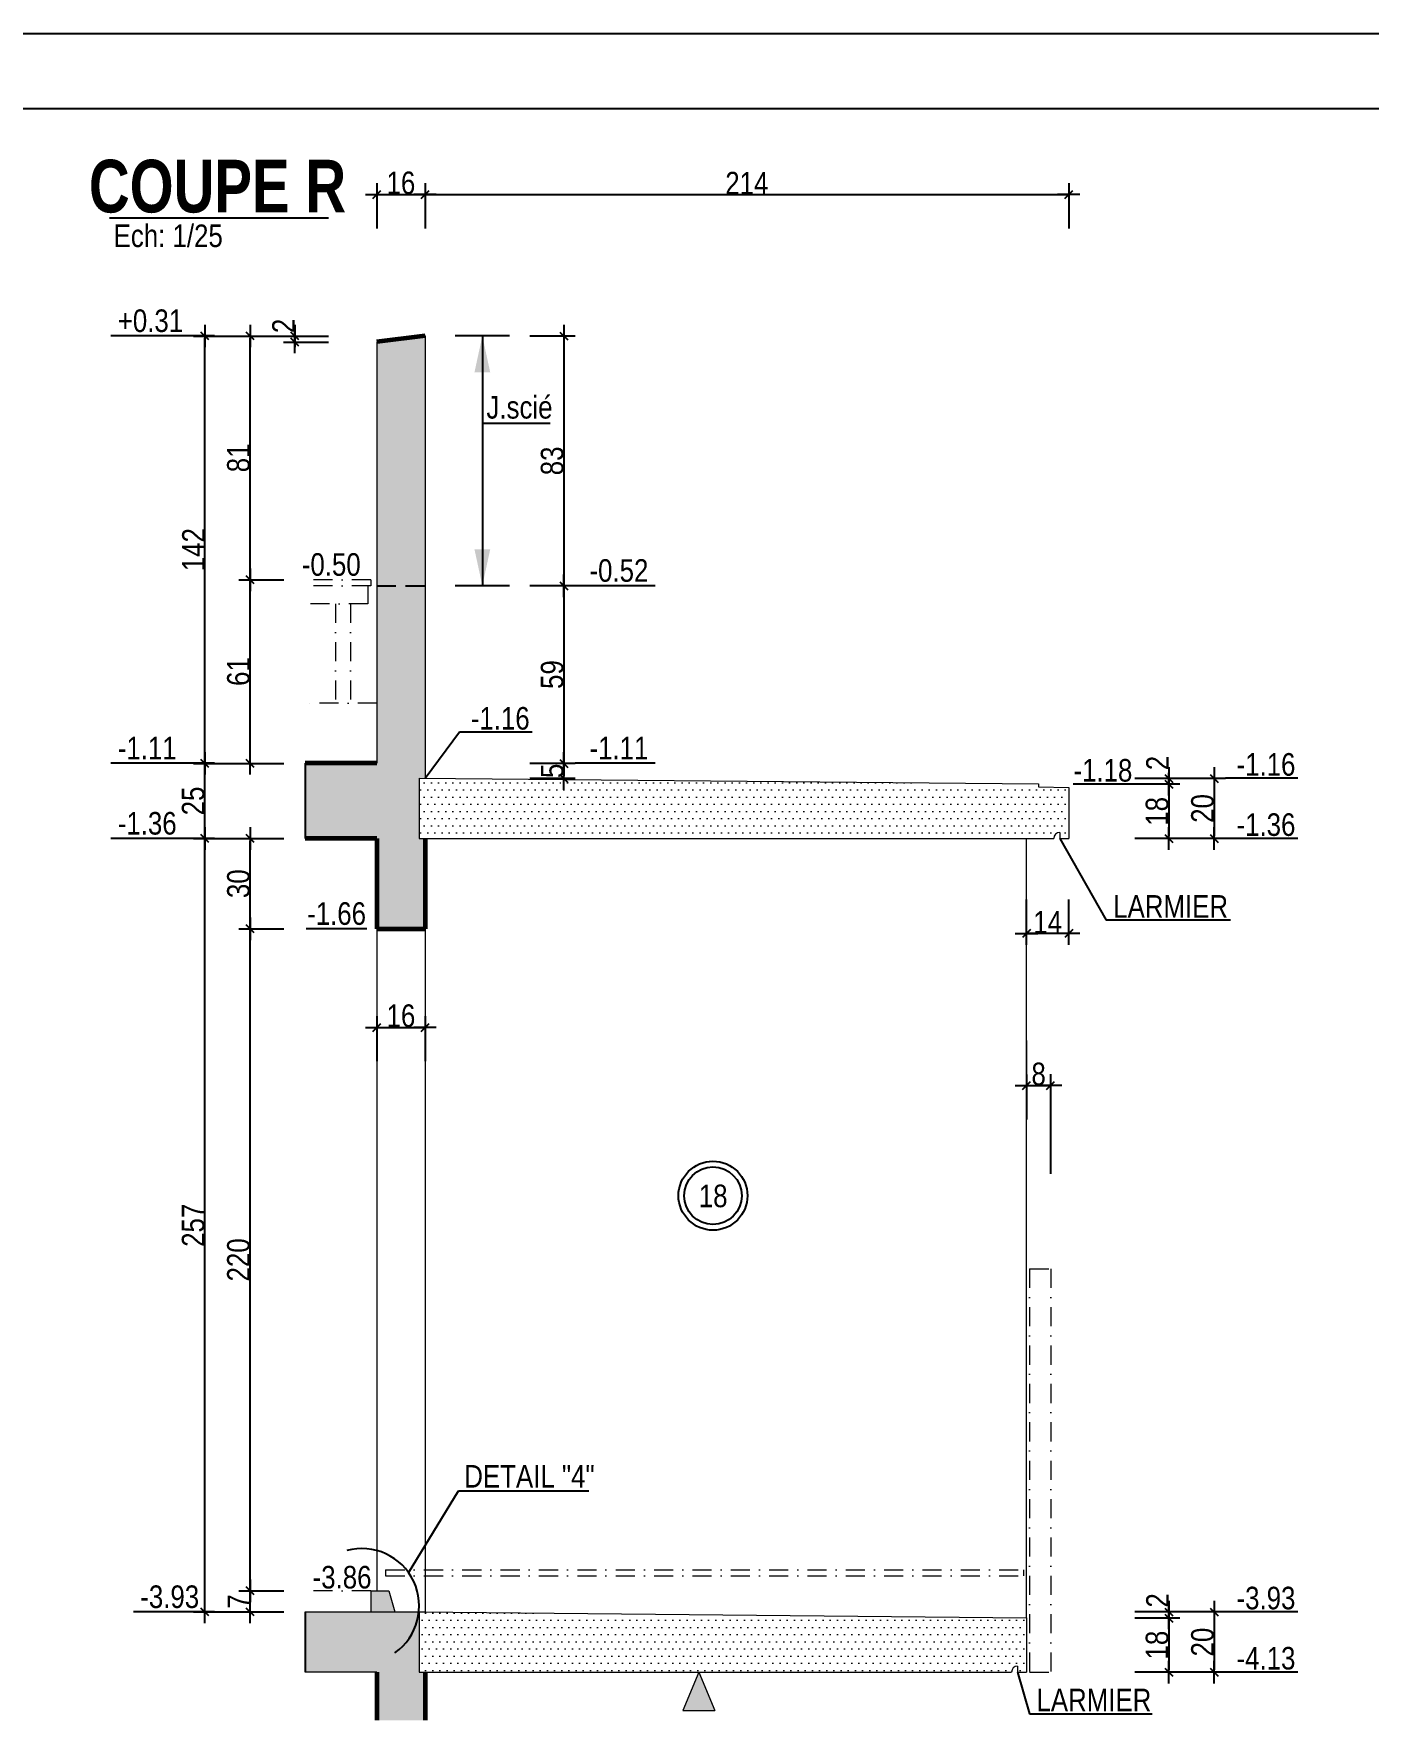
# Model space of a CAD drawing. Header units: millimetres. Extents: x 19188 to 26006, y -37354 to 0.
# Drawn here: x 23834 to 24721, y -34275 to -33154 of the extents above; entities that cross this region are included whole.
import ezdxf
from ezdxf.enums import TextEntityAlignment as Align

# ---------------------------------------------------------------- set-up
doc = ezdxf.new("R2010")
doc.units = ezdxf.units.MM
doc.linetypes.add('CACHEX2', pattern=[19.05, 12.7, -6.35])
doc.linetypes.add('TIRETPTX2', pattern=[50.8, 25.4, -12.7, 0, -12.7])
for name, color, linetype in [('01-Cad  2', 1, 'Continuous'), ('01_cote_gen', 4, 'Continuous'), ('01_linteaux', 2, 'Continuous'), ('01_murs_sup', 2, 'CACHEX2'), ('01_poch_BN', 9, 'Continuous'), ('01_texte', 230, 'Continuous'), ('AA_COTES', 2, 'Continuous')]:
    doc.layers.add(name, color=color, linetype=linetype)
doc.layers.add('01_murs_coup', color=5, linetype='Continuous', lineweight=60)
doc.layers.add('01_tram_axes', color=2, linetype='TIRETPTX2', lineweight=9)
doc.styles.add('ARIAL NA', font='ARIALN.TTF')
doc.styles.add('impact', font='impact.ttf')
doc.styles.add('STYLE2', font='ARIALN.TTF')
doc.dimstyles.new('JB25', dxfattribs={"dimscale": 0.1, "dimtxt": 150, "dimasz": 15, "dimexe": 0.1, "dimexo": 0.1, "dimgap": 0.09, "dimtad": 1, "dimdec": 1, "dimlfac": 0.5, "dimdsep": 46, "dimtxsty": 'STYLE2', "dimblk1": 'BOND_G', "dimblk2": 'BOND_D', "dimsah": 1, "dimcen": 1.5, "dimdle": 0.01, "dimse1": 1, "dimse2": 1, "dimclrd": 4, "dimclre": 2, "dimclrt": 6, "dimazin": 2, "dimtfac": 2.333333, "dimtdec": 1, "dimtix": 1, "dimtmove": 2, "dimatfit": 3, "dimldrblk": 'BOND_G', "dimfxl": 1, "dimtolj": 1, "dimtzin": 0, "dimarcsym": 0})

# ---------------------------------------------------------------- blocks, each defined once
blk = doc.blocks.new('BOND_G')
at = {"layer": 'AA_COTES', "color": 0}
for p, q in [((0, -5), (0, 15)), ((5, 0), (-5, 0)), ((1.77, 1.77), (-1.77, -1.77))]:
    blk.add_line(p, q, dxfattribs=at)
blk = doc.blocks.new('BOND_D')
at = {"layer": 'AA_COTES', "color": 0}
for p, q in [((5, 0), (-5, 0)), ((-1.77, -1.77), (1.77, 1.77)), ((0, 5), (0, -15))]:
    blk.add_line(p, q, dxfattribs=at)
blk = doc.blocks.new('*D3249')
at = {"layer": '01_cote_gen', "color": 4, "lineweight": -2, "transparency": 16777216}
blk.add_line((24588.5, -34208.4), (24588.5, -34241.4), dxfattribs=at)
at = {"layer": 'Defpoints', "color": 0, "transparency": 16777216}
for p in [(24524.2, -34206.9), (24524.2, -34242.9), (24588.5, -34242.9)]:
    blk.add_point(p, dxfattribs=at)
at = {"layer": '01_cote_gen', "color": 4, "lineweight": -2, "transparency": 16777216, "xscale": 1.5, "yscale": 1.5, "zscale": 1.5}
for name, p, rotation in [('BOND_G', (24588.5, -34206.9), 90), ('BOND_D', (24588.5, -34242.9), 270)]:
    blk.add_blockref(name, p, dxfattribs=dict(at, rotation=rotation))
at = {"layer": '01_cote_gen', "color": 6, "lineweight": 0, "transparency": 16777216, "insert": (24580.8, -34224.9), "char_height": 15, "attachment_point": 5, "rotation": 90, "style": 'STYLE2'}
blk.add_mtext('\\A1;18', dxfattribs=at)
blk = doc.blocks.new('*D3250')
at = {"layer": '01_cote_gen', "color": 4, "lineweight": -2, "transparency": 16777216}
blk.add_line((24618.7, -34204.4), (24618.7, -34241.4), dxfattribs=at)
at = {"layer": 'Defpoints', "color": 0, "transparency": 16777216}
for p in [(24596, -34202.9), (24596, -34242.9), (24618.7, -34242.9)]:
    blk.add_point(p, dxfattribs=at)
at = {"layer": '01_cote_gen', "color": 4, "lineweight": -2, "transparency": 16777216, "xscale": 1.5, "yscale": 1.5, "zscale": 1.5}
for name, p, rotation in [('BOND_G', (24618.7, -34202.9), 90), ('BOND_D', (24618.7, -34242.9), 270)]:
    blk.add_blockref(name, p, dxfattribs=dict(at, rotation=rotation))
at = {"layer": '01_cote_gen', "color": 6, "lineweight": 0, "transparency": 16777216, "insert": (24611, -34222.9), "char_height": 15, "attachment_point": 5, "rotation": 90, "style": 'STYLE2'}
blk.add_mtext('\\A1;20', dxfattribs=at)
blk = doc.blocks.new('*D3251')
at = {"layer": '01_cote_gen', "color": 4, "lineweight": -2, "transparency": 16777216}
blk.add_line((24588.5, -34204.4), (24588.5, -34205.4), dxfattribs=at)
at = {"layer": 'Defpoints', "color": 0, "transparency": 16777216}
for p in [(24120.2, -34202.9), (24524.2, -34206.9), (24588.5, -34206.9)]:
    blk.add_point(p, dxfattribs=at)
at = {"layer": '01_cote_gen', "color": 4, "lineweight": -2, "transparency": 16777216, "xscale": 1.5, "yscale": 1.5, "zscale": 1.5}
for name, p, rotation in [('BOND_G', (24588.5, -34202.9), 90), ('BOND_D', (24588.5, -34206.9), 270)]:
    blk.add_blockref(name, p, dxfattribs=dict(at, rotation=rotation))
at = {"layer": '01_cote_gen', "color": 6, "lineweight": 0, "transparency": 16777216, "insert": (24581, -34195.2), "char_height": 15, "attachment_point": 5, "rotation": 90, "style": 'STYLE2'}
blk.add_mtext('\\A1;2', dxfattribs=at)
blk = doc.blocks.new('*D3252')
at = {"layer": '01_cote_gen', "color": 4, "lineweight": -2, "ltscale": 0.1, "transparency": 16777216}
blk.add_line((23977.7, -34187.4), (23977.7, -33750.4), dxfattribs=at)
at = {"layer": 'Defpoints', "color": 0, "ltscale": 0.1, "transparency": 16777216}
for p in [(23977.7, -33748.9), (24047.2, -33748.9), (24000.2, -34188.9)]:
    blk.add_point(p, dxfattribs=at)
at = {"layer": '01_cote_gen', "color": 4, "lineweight": -2, "ltscale": 0.1, "transparency": 16777216, "xscale": 1.5, "yscale": 1.5, "zscale": 1.5}
for name, p, rotation in [('BOND_D', (23977.7, -33748.9), 90), ('BOND_G', (23977.7, -34188.9), 270)]:
    blk.add_blockref(name, p, dxfattribs=dict(at, rotation=rotation))
at = {"layer": '01_cote_gen', "color": 6, "ltscale": 0.1, "transparency": 16777216, "insert": (23970, -33968.9), "char_height": 15, "attachment_point": 5, "rotation": 90, "style": 'STYLE2'}
blk.add_mtext('\\A1;220', dxfattribs=at)
blk = doc.blocks.new('*D3253')
at = {"layer": '01_cote_gen', "color": 4, "lineweight": -2, "ltscale": 0.1, "transparency": 16777216}
blk.add_line((23977.7, -33747.4), (23977.7, -33690.4), dxfattribs=at)
at = {"layer": 'Defpoints', "color": 0, "ltscale": 0.1, "transparency": 16777216}
for p in [(23977.7, -33688.9), (24047.2, -33688.9), (24047.2, -33748.9)]:
    blk.add_point(p, dxfattribs=at)
at = {"layer": '01_cote_gen', "color": 4, "lineweight": -2, "ltscale": 0.1, "transparency": 16777216, "xscale": 1.5, "yscale": 1.5, "zscale": 1.5}
for name, p, rotation in [('BOND_D', (23977.7, -33688.9), 90), ('BOND_G', (23977.7, -33748.9), 270)]:
    blk.add_blockref(name, p, dxfattribs=dict(at, rotation=rotation))
at = {"layer": '01_cote_gen', "color": 6, "ltscale": 0.1, "transparency": 16777216, "insert": (23970, -33718.9), "char_height": 15, "attachment_point": 5, "rotation": 90, "style": 'STYLE2'}
blk.add_mtext('\\A1;30', dxfattribs=at)
blk = doc.blocks.new('*D3254')
at = {"layer": '01_cote_gen', "color": 4, "lineweight": -2, "ltscale": 0.1, "transparency": 16777216}
blk.add_line((23947.6, -33687.4), (23947.6, -33640.4), dxfattribs=at)
at = {"layer": 'Defpoints', "color": 0, "ltscale": 0.1, "transparency": 16777216}
for p in [(23947.6, -33638.9), (24007.9, -33638.9), (24015.1, -33688.9)]:
    blk.add_point(p, dxfattribs=at)
at = {"layer": '01_cote_gen', "color": 4, "lineweight": -2, "ltscale": 0.1, "transparency": 16777216, "xscale": 1.5, "yscale": 1.5, "zscale": 1.5}
for name, p, rotation in [('BOND_D', (23947.6, -33638.9), 90), ('BOND_G', (23947.6, -33688.9), 270)]:
    blk.add_blockref(name, p, dxfattribs=dict(at, rotation=rotation))
at = {"layer": '01_cote_gen', "color": 6, "ltscale": 0.1, "transparency": 16777216, "insert": (23939.9, -33663.9), "char_height": 15, "attachment_point": 5, "rotation": 90, "style": 'STYLE2'}
blk.add_mtext('\\A1;25', dxfattribs=at)
blk = doc.blocks.new('*D3264')
at = {"layer": '01_cote_gen', "color": 4, "lineweight": -2, "ltscale": 0.1, "transparency": 16777216}
blk.add_line((24063.5, -33814.4), (24092.5, -33814.4), dxfattribs=at)
at = {"layer": 'Defpoints', "color": 0, "ltscale": 0.1, "transparency": 16777216}
for p in [(24094, -33814.4), (24062, -33831.3), (24094, -33831.3)]:
    blk.add_point(p, dxfattribs=at)
at = {"layer": '01_cote_gen', "color": 4, "lineweight": -2, "ltscale": 0.1, "transparency": 16777216, "xscale": 1.5, "yscale": 1.5, "zscale": 1.5, "rotation": 180}
blk.add_blockref('BOND_G', (24062, -33814.4), dxfattribs=at)
at = {"layer": '01_cote_gen', "color": 4, "lineweight": -2, "ltscale": 0.1, "transparency": 16777216, "xscale": 1.5, "yscale": 1.5, "zscale": 1.5}
blk.add_blockref('BOND_D', (24094, -33814.4), dxfattribs=at)
at = {"layer": '01_cote_gen', "color": 6, "ltscale": 0.1, "transparency": 16777216, "insert": (24078, -33806.7), "char_height": 15, "attachment_point": 5, "style": 'STYLE2'}
blk.add_mtext('\\A1;16', dxfattribs=at)
blk = doc.blocks.new('*D3255')
at = {"layer": '01_cote_gen', "color": 4, "lineweight": -2, "ltscale": 0.1, "transparency": 16777216}
blk.add_line((23947.6, -34201.4), (23947.6, -33690.4), dxfattribs=at)
at = {"layer": 'Defpoints', "color": 0, "ltscale": 0.1, "transparency": 16777216}
for p in [(23947.6, -33688.9), (23955.1, -33688.9), (24000.2, -34202.9)]:
    blk.add_point(p, dxfattribs=at)
at = {"layer": '01_cote_gen', "color": 4, "lineweight": -2, "ltscale": 0.1, "transparency": 16777216, "xscale": 1.5, "yscale": 1.5, "zscale": 1.5}
for name, p, rotation in [('BOND_D', (23947.6, -33688.9), 90), ('BOND_G', (23947.6, -34202.9), 270)]:
    blk.add_blockref(name, p, dxfattribs=dict(at, rotation=rotation))
at = {"layer": '01_cote_gen', "color": 6, "ltscale": 0.1, "transparency": 16777216, "insert": (23939.9, -33945.9), "char_height": 15, "attachment_point": 5, "rotation": 90, "style": 'STYLE2'}
blk.add_mtext('\\A1;257', dxfattribs=at)
blk = doc.blocks.new('*D3256')
at = {"layer": '01_cote_gen', "color": 4, "lineweight": -2, "ltscale": 0.1, "transparency": 16777216}
blk.add_line((23977.7, -34201.4), (23977.7, -34190.4), dxfattribs=at)
at = {"layer": 'Defpoints', "color": 0, "ltscale": 0.1, "transparency": 16777216}
for p in [(23977.7, -34188.9), (24000.2, -34188.9), (23999.4, -34202.9)]:
    blk.add_point(p, dxfattribs=at)
at = {"layer": '01_cote_gen', "color": 4, "lineweight": -2, "ltscale": 0.1, "transparency": 16777216, "xscale": 1.5, "yscale": 1.5, "zscale": 1.5}
for name, p, rotation in [('BOND_D', (23977.7, -34188.9), 90), ('BOND_G', (23977.7, -34202.9), 270)]:
    blk.add_blockref(name, p, dxfattribs=dict(at, rotation=rotation))
at = {"layer": '01_cote_gen', "color": 6, "ltscale": 0.1, "transparency": 16777216, "insert": (23970.2, -34195.9), "char_height": 15, "attachment_point": 5, "rotation": 90, "style": 'STYLE2'}
blk.add_mtext('\\A1;7', dxfattribs=at)
blk = doc.blocks.new('*D3257')
at = {"layer": '01_cote_gen', "color": 4, "lineweight": -2, "transparency": 16777216}
blk.add_line((24588.5, -33654.3), (24588.5, -33687.4), dxfattribs=at)
at = {"layer": 'Defpoints', "color": 0, "transparency": 16777216}
for p in [(24566, -33652.8), (24511.4, -33688.9), (24588.5, -33688.9)]:
    blk.add_point(p, dxfattribs=at)
at = {"layer": '01_cote_gen', "color": 4, "lineweight": -2, "transparency": 16777216, "xscale": 1.5, "yscale": 1.5, "zscale": 1.5}
for name, p, rotation in [('BOND_G', (24588.5, -33652.8), 90), ('BOND_D', (24588.5, -33688.9), 270)]:
    blk.add_blockref(name, p, dxfattribs=dict(at, rotation=rotation))
at = {"layer": '01_cote_gen', "color": 6, "lineweight": 0, "transparency": 16777216, "insert": (24580.8, -33670.8), "char_height": 15, "attachment_point": 5, "rotation": 90, "style": 'STYLE2'}
blk.add_mtext('\\A1;18', dxfattribs=at)
blk = doc.blocks.new('*D3258')
at = {"layer": '01_cote_gen', "color": 4, "lineweight": -2, "transparency": 16777216}
blk.add_line((24618.7, -33650.4), (24618.7, -33687.4), dxfattribs=at)
at = {"layer": 'Defpoints', "color": 0, "transparency": 16777216}
for p in [(24596, -33648.9), (24596, -33688.9), (24618.7, -33688.9)]:
    blk.add_point(p, dxfattribs=at)
at = {"layer": '01_cote_gen', "color": 4, "lineweight": -2, "transparency": 16777216, "xscale": 1.5, "yscale": 1.5, "zscale": 1.5}
for name, p, rotation in [('BOND_G', (24618.7, -33648.9), 90), ('BOND_D', (24618.7, -33688.9), 270)]:
    blk.add_blockref(name, p, dxfattribs=dict(at, rotation=rotation))
at = {"layer": '01_cote_gen', "color": 6, "lineweight": 0, "transparency": 16777216, "insert": (24611, -33668.9), "char_height": 15, "attachment_point": 5, "rotation": 90, "style": 'STYLE2'}
blk.add_mtext('\\A1;20', dxfattribs=at)
blk = doc.blocks.new('*D3268')
at = {"layer": '01_cote_gen', "color": 4, "lineweight": -2, "ltscale": 0.1, "transparency": 16777216}
blk.add_line((23947.6, -33637.4), (23947.6, -33356.4), dxfattribs=at)
at = {"layer": 'Defpoints', "color": 0, "ltscale": 0.1, "transparency": 16777216}
for p in [(23947.6, -33354.9), (24094, -33354.9), (24038.1, -33638.9)]:
    blk.add_point(p, dxfattribs=at)
at = {"layer": '01_cote_gen', "color": 4, "lineweight": -2, "ltscale": 0.1, "transparency": 16777216, "xscale": 1.5, "yscale": 1.5, "zscale": 1.5}
for name, p, rotation in [('BOND_D', (23947.6, -33354.9), 90), ('BOND_G', (23947.6, -33638.9), 270)]:
    blk.add_blockref(name, p, dxfattribs=dict(at, rotation=rotation))
at = {"layer": '01_cote_gen', "color": 6, "ltscale": 0.1, "transparency": 16777216, "insert": (23940, -33496.9), "char_height": 15, "attachment_point": 5, "rotation": 90, "style": 'STYLE2'}
blk.add_mtext('\\A1;142', dxfattribs=at)
blk = doc.blocks.new('*D3261')
at = {"layer": '01_cote_gen', "color": 4, "lineweight": -2, "ltscale": 0.1, "transparency": 16777216}
blk.add_line((24007.4, -33357.4), (24007.4, -33356.4), dxfattribs=at)
at = {"layer": 'Defpoints', "color": 0, "ltscale": 0.1, "transparency": 16777216}
for p in [(24007.4, -33354.9), (24108.9, -33354.9), (24076.9, -33358.9)]:
    blk.add_point(p, dxfattribs=at)
at = {"layer": '01_cote_gen', "color": 4, "lineweight": -2, "ltscale": 0.1, "transparency": 16777216, "xscale": 1.5, "yscale": 1.5, "zscale": 1.5}
for name, p, rotation in [('BOND_D', (24007.4, -33354.9), 90), ('BOND_G', (24007.4, -33358.9), 270)]:
    blk.add_blockref(name, p, dxfattribs=dict(at, rotation=rotation))
at = {"layer": '01_cote_gen', "color": 6, "ltscale": 0.1, "transparency": 16777216, "insert": (23999.9, -33348.2), "char_height": 15, "attachment_point": 5, "rotation": 90, "style": 'STYLE2'}
blk.add_mtext('\\A1;2', dxfattribs=at)
blk = doc.blocks.new('*D3269')
at = {"layer": '01_cote_gen', "color": 4, "lineweight": -2, "ltscale": 0.1, "transparency": 16777216}
blk.add_line((24063.5, -33260.9), (24092.5, -33260.9), dxfattribs=at)
at = {"layer": 'Defpoints', "color": 0, "ltscale": 0.1, "transparency": 16777216}
for p in [(24094, -33260.9), (24062, -33358.9), (24094, -33358.9)]:
    blk.add_point(p, dxfattribs=at)
at = {"layer": '01_cote_gen', "color": 4, "lineweight": -2, "ltscale": 0.1, "transparency": 16777216, "xscale": 1.5, "yscale": 1.5, "zscale": 1.5, "rotation": 180}
blk.add_blockref('BOND_G', (24062, -33260.9), dxfattribs=at)
at = {"layer": '01_cote_gen', "color": 4, "lineweight": -2, "ltscale": 0.1, "transparency": 16777216, "xscale": 1.5, "yscale": 1.5, "zscale": 1.5}
blk.add_blockref('BOND_D', (24094, -33260.9), dxfattribs=at)
at = {"layer": '01_cote_gen', "color": 6, "ltscale": 0.1, "transparency": 16777216, "insert": (24078, -33253.2), "char_height": 15, "attachment_point": 5, "style": 'STYLE2'}
blk.add_mtext('\\A1;16', dxfattribs=at)
blk = doc.blocks.new('*D3262')
at = {"layer": '01_cote_gen', "color": 4, "lineweight": -2, "ltscale": 0.1, "transparency": 16777216}
blk.add_line((24095.5, -33260.9), (24520.5, -33260.9), dxfattribs=at)
at = {"layer": 'Defpoints', "color": 0, "ltscale": 0.1, "transparency": 16777216}
for p in [(24522, -33260.9), (24094, -33283.4), (24522, -33671.9)]:
    blk.add_point(p, dxfattribs=at)
at = {"layer": '01_cote_gen', "color": 4, "lineweight": -2, "ltscale": 0.1, "transparency": 16777216, "xscale": 1.5, "yscale": 1.5, "zscale": 1.5, "rotation": 180}
blk.add_blockref('BOND_G', (24094, -33260.9), dxfattribs=at)
at = {"layer": '01_cote_gen', "color": 4, "lineweight": -2, "ltscale": 0.1, "transparency": 16777216, "xscale": 1.5, "yscale": 1.5, "zscale": 1.5}
blk.add_blockref('BOND_D', (24522, -33260.9), dxfattribs=at)
at = {"layer": '01_cote_gen', "color": 6, "ltscale": 0.1, "transparency": 16777216, "insert": (24308, -33253.3), "char_height": 15, "attachment_point": 5, "style": 'STYLE2'}
blk.add_mtext('\\A1;214', dxfattribs=at)
blk = doc.blocks.new('*D3263')
at = {"layer": '01_cote_gen', "color": 4, "lineweight": -2, "ltscale": 0.1, "transparency": 16777216}
blk.add_line((24495.5, -33853.1), (24508.5, -33853.1), dxfattribs=at)
at = {"layer": 'Defpoints', "color": 0, "ltscale": 0.1, "transparency": 16777216}
for p in [(24510, -33853.1), (24510, -33911.8), (24494, -34206.9)]:
    blk.add_point(p, dxfattribs=at)
at = {"layer": '01_cote_gen', "color": 4, "lineweight": -2, "ltscale": 0.1, "transparency": 16777216, "xscale": 1.5, "yscale": 1.5, "zscale": 1.5, "rotation": 180}
blk.add_blockref('BOND_G', (24494, -33853.1), dxfattribs=at)
at = {"layer": '01_cote_gen', "color": 4, "lineweight": -2, "ltscale": 0.1, "transparency": 16777216, "xscale": 1.5, "yscale": 1.5, "zscale": 1.5}
blk.add_blockref('BOND_D', (24510, -33853.1), dxfattribs=at)
at = {"layer": '01_cote_gen', "color": 6, "ltscale": 0.1, "transparency": 16777216, "insert": (24502, -33845.4), "char_height": 15, "attachment_point": 5, "style": 'STYLE2'}
blk.add_mtext('\\A1;8', dxfattribs=at)
blk = doc.blocks.new('*D3248')
at = {"layer": '01_cote_gen', "color": 4, "lineweight": -2, "ltscale": 0.1, "transparency": 16777216}
blk.add_line((24588.5, -33650.4), (24588.5, -33651.3), dxfattribs=at)
at = {"layer": 'Defpoints', "color": 0, "ltscale": 0.1, "transparency": 16777216}
for p in [(24588.5, -33652.8), (24596, -33652.8), (24596.2, -33648.9)]:
    blk.add_point(p, dxfattribs=at)
at = {"layer": '01_cote_gen', "color": 4, "lineweight": -2, "ltscale": 0.1, "transparency": 16777216, "xscale": 1.5, "yscale": 1.5, "zscale": 1.5}
for name, p, rotation in [('BOND_G', (24588.5, -33648.9), 90), ('BOND_D', (24588.5, -33652.8), 270)]:
    blk.add_blockref(name, p, dxfattribs=dict(at, rotation=rotation))
at = {"layer": '01_cote_gen', "color": 6, "ltscale": 0.1, "transparency": 16777216, "insert": (24581, -33638.7), "char_height": 15, "attachment_point": 5, "rotation": 90, "style": 'STYLE2'}
blk.add_mtext('\\A1;2', dxfattribs=at)
blk = doc.blocks.new('*D3265')
at = {"layer": '01_cote_gen', "color": 4, "lineweight": -2, "ltscale": 0.1, "transparency": 16777216}
blk.add_line((24186.3, -33356.4), (24186.3, -33519.4), dxfattribs=at)
at = {"layer": 'Defpoints', "color": 0, "ltscale": 0.1, "transparency": 16777216}
for p in [(24094, -33354.9), (24094, -33520.9), (24186.3, -33520.9)]:
    blk.add_point(p, dxfattribs=at)
at = {"layer": '01_cote_gen', "color": 4, "lineweight": -2, "ltscale": 0.1, "transparency": 16777216, "xscale": 1.5, "yscale": 1.5, "zscale": 1.5}
for name, p, rotation in [('BOND_G', (24186.3, -33354.9), 90), ('BOND_D', (24186.3, -33520.9), 270)]:
    blk.add_blockref(name, p, dxfattribs=dict(at, rotation=rotation))
at = {"layer": '01_cote_gen', "color": 6, "ltscale": 0.1, "transparency": 16777216, "insert": (24178.6, -33437.9), "char_height": 15, "attachment_point": 5, "rotation": 90, "style": 'STYLE2'}
blk.add_mtext('\\A1;83', dxfattribs=at)
blk = doc.blocks.new('*D3266')
at = {"layer": '01_cote_gen', "color": 4, "lineweight": -2, "ltscale": 0.1, "transparency": 16777216}
blk.add_line((24186.3, -33522.4), (24186.3, -33637.4), dxfattribs=at)
at = {"layer": 'Defpoints', "color": 0, "ltscale": 0.1, "transparency": 16777216}
for p in [(24094, -33520.9), (24062, -33638.9), (24186.3, -33638.9)]:
    blk.add_point(p, dxfattribs=at)
at = {"layer": '01_cote_gen', "color": 4, "lineweight": -2, "ltscale": 0.1, "transparency": 16777216, "xscale": 1.5, "yscale": 1.5, "zscale": 1.5}
for name, p, rotation in [('BOND_G', (24186.3, -33520.9), 90), ('BOND_D', (24186.3, -33638.9), 270)]:
    blk.add_blockref(name, p, dxfattribs=dict(at, rotation=rotation))
at = {"layer": '01_cote_gen', "color": 6, "ltscale": 0.1, "transparency": 16777216, "insert": (24178.6, -33579.9), "char_height": 15, "attachment_point": 5, "rotation": 90, "style": 'STYLE2'}
blk.add_mtext('\\A1;59', dxfattribs=at)
blk = doc.blocks.new('*D3267')
at = {"layer": '01_cote_gen', "color": 4, "lineweight": -2, "ltscale": 0.1, "transparency": 16777216}
blk.add_line((23977.7, -33637.4), (23977.7, -33518.4), dxfattribs=at)
at = {"layer": 'Defpoints', "color": 0, "ltscale": 0.1, "transparency": 16777216}
for p in [(23977.7, -33516.9), (24027.7, -33516.9), (24027.7, -33638.9)]:
    blk.add_point(p, dxfattribs=at)
at = {"layer": '01_cote_gen', "color": 4, "lineweight": -2, "ltscale": 0.1, "transparency": 16777216, "xscale": 1.5, "yscale": 1.5, "zscale": 1.5}
for name, p, rotation in [('BOND_D', (23977.7, -33516.9), 90), ('BOND_G', (23977.7, -33638.9), 270)]:
    blk.add_blockref(name, p, dxfattribs=dict(at, rotation=rotation))
at = {"layer": '01_cote_gen', "color": 6, "ltscale": 0.1, "transparency": 16777216, "insert": (23970, -33577.9), "char_height": 15, "attachment_point": 5, "rotation": 90, "style": 'STYLE2'}
blk.add_mtext('\\A1;61', dxfattribs=at)
blk = doc.blocks.new('*D3259')
at = {"layer": '01_cote_gen', "color": 4, "lineweight": -2, "ltscale": 0.1, "transparency": 16777216}
blk.add_line((23977.7, -33515.4), (23977.7, -33356.4), dxfattribs=at)
at = {"layer": 'Defpoints', "color": 0, "ltscale": 0.1, "transparency": 16777216}
for p in [(23970.1, -33354.9), (23977.7, -33354.9), (23985.2, -33516.9)]:
    blk.add_point(p, dxfattribs=at)
at = {"layer": '01_cote_gen', "color": 4, "lineweight": -2, "ltscale": 0.1, "transparency": 16777216, "xscale": 1.5, "yscale": 1.5, "zscale": 1.5}
for name, p, rotation in [('BOND_D', (23977.7, -33354.9), 90), ('BOND_G', (23977.7, -33516.9), 270)]:
    blk.add_blockref(name, p, dxfattribs=dict(at, rotation=rotation))
at = {"layer": '01_cote_gen', "color": 6, "ltscale": 0.1, "transparency": 16777216, "insert": (23970, -33435.9), "char_height": 15, "attachment_point": 5, "rotation": 90, "style": 'STYLE2'}
blk.add_mtext('\\A1;81', dxfattribs=at)
blk = doc.blocks.new('*D3260')
at = {"layer": '01_cote_gen', "color": 4, "lineweight": -2, "ltscale": 0.1, "transparency": 16777216}
blk.add_line((24186.3, -33640.4), (24186.3, -33647.4), dxfattribs=at)
at = {"layer": 'Defpoints', "color": 0, "ltscale": 0.1, "transparency": 16777216}
for p in [(24092, -33638.9), (24124, -33648.9), (24186.3, -33648.9)]:
    blk.add_point(p, dxfattribs=at)
at = {"layer": '01_cote_gen', "color": 4, "lineweight": -2, "ltscale": 0.1, "transparency": 16777216, "xscale": 1.5, "yscale": 1.5, "zscale": 1.5}
for name, p, rotation in [('BOND_G', (24186.3, -33638.9), 90), ('BOND_D', (24186.3, -33648.9), 270)]:
    blk.add_blockref(name, p, dxfattribs=dict(at, rotation=rotation))
at = {"layer": '01_cote_gen', "color": 6, "ltscale": 0.1, "transparency": 16777216, "insert": (24178.7, -33643.9), "char_height": 15, "attachment_point": 5, "rotation": 90, "style": 'STYLE2'}
blk.add_mtext('\\A1;5', dxfattribs=at)
blk = doc.blocks.new('*D3270')
at = {"layer": '01_cote_gen', "color": 4, "lineweight": -2, "ltscale": 0.1, "transparency": 16777216}
blk.add_line((24520.5, -33752), (24495.5, -33752), dxfattribs=at)
at = {"layer": 'Defpoints', "color": 0, "ltscale": 0.1, "transparency": 16777216}
for p in [(24522, -33688.9), (24494, -33714.9), (24494, -33752)]:
    blk.add_point(p, dxfattribs=at)
at = {"layer": '01_cote_gen', "color": 4, "lineweight": -2, "ltscale": 0.1, "transparency": 16777216, "xscale": 1.5, "yscale": 1.5, "zscale": 1.5, "rotation": 180}
blk.add_blockref('BOND_D', (24494, -33752), dxfattribs=at)
at = {"layer": '01_cote_gen', "color": 4, "lineweight": -2, "ltscale": 0.1, "transparency": 16777216, "xscale": 1.5, "yscale": 1.5, "zscale": 1.5}
blk.add_blockref('BOND_G', (24522, -33752), dxfattribs=at)
at = {"layer": '01_cote_gen', "color": 6, "ltscale": 0.1, "transparency": 16777216, "insert": (24508, -33744.5), "char_height": 15, "attachment_point": 5, "style": 'STYLE2'}
blk.add_mtext('\\A1;14', dxfattribs=at)

msp = doc.modelspace()

# ---------------------------------------------------------------- hatches: boundary and pattern name
at = {"layer": '01_poch_BN', "ltscale": 0.1}
h = msp.add_hatch(color=256, dxfattribs=at)
h.dxf.hatch_style = 1
h.paths.add_polyline_path([(24094.01, -33354.85), (24062.01, -33358.85), (24062.01, -33520.85), (24094.01, -33520.85)])
h.paths.add_polyline_path([(24094.01, -33520.85), (24062.01, -33520.85), (24062.01, -33638.85), (24014.24, -33638.85), (24014.24, -33688.85), (24062.01, -33688.85), (24062.01, -33748.85), (24094.01, -33748.85), (24094.01, -33688.85), (24090.01, -33688.85), (24090.01, -33648.85), (24094.01, -33648.89)])
h = msp.add_hatch(color=256, dxfattribs=at)
h.dxf.hatch_style = 1
h.paths.add_polyline_path([(24094.01, -34242.85), (24090.01, -34242.85), (24090.01, -34202.85), (24014.24, -34202.85), (24014.24, -34242.85), (24062.01, -34242.85), (24062.01, -34274.85), (24094.01, -34274.85)])
h.paths.add_polyline_path([(24070.01, -34188.85), (24058.01, -34188.85), (24058.01, -34202.85), (24074.01, -34202.85)])
at = {"layer": '01_tram_axes', "ltscale": 0.5}
h = msp.add_hatch(dxfattribs=at)
h.set_pattern_fill('DOTS', color=256, scale=3)
h.paths.add_polyline_path([(24522.01, -33654.85), (24502.01, -33654.57), (24502.01, -33652.57), (24090.01, -33648.85), (24090.01, -33688.85), (24512.01, -33688.85, -0.4142136), (24516.01, -33684.85), (24516.01, -33688.85), (24522.01, -33688.85)])
h = msp.add_hatch(dxfattribs=at)
h.set_pattern_fill('DOTS', color=256, scale=3)
h.set_pattern_definition([(0, (277.129, -10343.507), (2.38125, 4.7625), [0, -4.7625])])
h.paths.add_polyline_path([(24494.01, -34206.85), (24090.01, -34202.85), (24090.01, -34242.85), (24484.01, -34242.85, -0.4142136), (24488.01, -34238.85), (24488.01, -34242.85), (24494.01, -34242.85)])

# ---------------------------------------------------------------- linework, layer by layer
at = {"layer": '01-Cad  2'}
for p, q in [((26006.21, -33154.02), (19187.71, -33154.02)), ((25956.21, -33204.02), (19237.71, -33204.02))]:
    msp.add_line(p, q, dxfattribs=at)
at = {"layer": '01_cote_gen', "lineweight": 0}
msp.add_line((24494.01, -33823.09), (24494.01, -33845.57), dxfattribs=at)
at = {"layer": '01_cote_gen', "ltscale": 0.1}
msp.add_line((24510.01, -33911.77), (24510.01, -33845.57), dxfattribs=at)
at = {"layer": '01_linteaux', "lineweight": 0}
for p, q in [((24494.01, -34206.85), (24494.01, -33688.85)), ((24062.01, -33748.85), (24062.01, -34188.85)), ((24094.01, -33748.85), (24094.01, -34202.85)), ((24276.14, -34242.85), (24265.49, -34268.35)), ((24276.14, -34242.85), (24286.79, -34268.35)), ((24265.49, -34268.35), (24286.79, -34268.35))]:
    msp.add_line(p, q, dxfattribs=at)
msp.add_solid([(24276.14, -34242.85), (24265.49, -34268.35), (24286.79, -34268.35)], dxfattribs=at)
at = {"layer": '01_murs_coup'}
for p, q in [((24094.01, -33354.85), (24062.01, -33358.85)), ((24062.01, -33638.85), (24014.24, -33638.85)), ((24062.01, -33688.85), (24014.24, -33688.85)), ((24062.01, -33688.85), (24062.01, -33748.85)), ((24094.01, -33688.85), (24094.01, -33748.85)), ((24062.01, -33748.85), (24094.01, -33748.85)), ((24062.01, -34242.85), (24062.01, -34274.85)), ((24094.01, -34242.85), (24094.01, -34274.85))]:
    msp.add_line(p, q, dxfattribs=at)
at = {"layer": '01_murs_coup', "linetype": 'Continuous', "lineweight": 0}
for p, q in [((24094.01, -33354.85), (24094.01, -33648.89)), ((24062.01, -33358.85), (24062.01, -33638.85)), ((24090.01, -33648.85), (24090.01, -33688.85)), ((24090.01, -33648.85), (24502.01, -33652.57)), ((24502.01, -33652.57), (24502.01, -33654.57)), ((24502.01, -33654.57), (24522.01, -33654.85)), ((24522.01, -33654.85), (24522.01, -33688.85)), ((24090.01, -33688.85), (24512.01, -33688.85)), ((24516.01, -33684.85), (24516.01, -33688.85)), ((24516.01, -33688.85), (24522.01, -33688.85)), ((24058.01, -34188.85), (24070.01, -34188.85)), ((24058.01, -34188.85), (24058.01, -34202.85)), ((24070.01, -34188.85), (24074.01, -34202.85)), ((24014.24, -34202.85), (24090.01, -34202.85)), ((24090.01, -34202.85), (24094.01, -34202.85)), ((24090.01, -34202.85), (24090.01, -34242.85)), ((24090.01, -34202.85), (24494.01, -34206.85)), ((24494.01, -34206.85), (24494.01, -34242.85)), ((24488.01, -34238.85), (24488.01, -34242.85)), ((24062.01, -34242.85), (24014.24, -34242.85)), ((24090.01, -34242.85), (24484.01, -34242.85)), ((24488.01, -34242.85), (24494.01, -34242.85))]:
    msp.add_line(p, q, dxfattribs=at)
for centre in [(24516.01, -33688.85), (24488.01, -34242.85)]:
    msp.add_arc(centre, 4, 90, 180, dxfattribs=at)
at = {"layer": '01_murs_sup'}
msp.add_line((24062.01, -33520.85), (24094.01, -33520.85), dxfattribs=at)
at = {"layer": '01_poch_BN', "ltscale": 0.1}
for p, q in [((24014.24, -33638.85), (24014.24, -33688.85)), ((24014.24, -34202.85), (24014.24, -34242.85))]:
    msp.add_line(p, q, dxfattribs=at)
at = {"layer": '01_texte'}
for p, q in [((23884.22, -33276.38), (24029.82, -33276.38)), ((23954.07, -33354.85), (23885.11, -33354.85)), ((24150.16, -33354.85), (24114.08, -33354.85)), ((24132.12, -33354.85), (24132.12, -33520.85)), ((24132.12, -33412.87), (24177.31, -33412.87)), ((24150.16, -33520.85), (24114.08, -33520.85)), ((24246.94, -33520.85), (24193.8, -33520.85)), ((24117, -33618.21), (24094.01, -33648.89)), ((24165.27, -33618.21), (24117, -33618.21)), ((23954.07, -33638.85), (23885.11, -33638.85)), ((24246.94, -33638.85), (24193.8, -33638.85)), ((24566, -33652.77), (24525.05, -33652.77)), ((24674.42, -33648.85), (24626.15, -33648.85)), ((23954.07, -33688.85), (23885.11, -33688.85)), ((24516.01, -33688.85), (24546.99, -33743.19)), ((24674.42, -33688.85), (24626.15, -33688.85)), ((24629.5, -33743.19), (24546.99, -33743.19)), ((24055.39, -33748.85), (24014.99, -33748.85)), ((24083.11, -34176.85), (24116.3, -34122.37)), ((24116.3, -34122.37), (24203.02, -34122.37)), ((23954.07, -34202.85), (23900.07, -34202.85)), ((24674.42, -34202.85), (24626.15, -34202.85)), ((24488.01, -34242.85), (24495.98, -34270.58)), ((24674.42, -34242.85), (24626.15, -34242.85)), ((24495.98, -34270.58), (24577.45, -34270.58))]:
    msp.add_line(p, q, dxfattribs=at)
for radius in [22.93, 19.14]:
    msp.add_circle((24285.46, -33926.24), radius, dxfattribs=at)
msp.add_arc((24052.01, -34198.85), 38.11, 305.26313, 105.21393, dxfattribs=at)
for points in [[(24132.12, -33354.85), (24126.87, -33379.09), (24132.12, -33379.09)], [(24132.12, -33354.85), (24137.37, -33379.09), (24132.12, -33379.09)], [(24132.12, -33520.85), (24126.87, -33496.62), (24132.12, -33496.62)], [(24132.12, -33520.85), (24137.37, -33496.62), (24132.12, -33496.62)]]:
    msp.add_solid(points, dxfattribs=at)
at = {"layer": '01_tram_axes', "ltscale": 0.5}
for p, q in [((24058.01, -33516.85), (24014.24, -33516.85)), ((24058.01, -33520.85), (24014.24, -33520.85)), ((24056.01, -33520.85), (24056.01, -33532.85)), ((24058.01, -33516.85), (24058.01, -33520.85)), ((24056.01, -33532.85), (24014.24, -33532.85)), ((24034.43, -33532.85), (24034.43, -33598.85)), ((24044.43, -33532.85), (24044.43, -33598.85)), ((24062.01, -33598.85), (24014.24, -33598.85)), ((24496.01, -33974.85), (24510.01, -33974.85)), ((24496.01, -33974.85), (24496.01, -34242.85)), ((24510.01, -33974.85), (24510.01, -34242.85)), ((24067.79, -34174.85), (24492.01, -34174.85)), ((24067.79, -34174.85), (24067.79, -34178.85)), ((24067.79, -34178.85), (24492.01, -34178.85)), ((24492.01, -34174.85), (24492.01, -34178.85)), ((24058.01, -34188.85), (24014.24, -34188.85)), ((24496.01, -34242.85), (24510.01, -34242.85))]:
    msp.add_line(p, q, dxfattribs=at)

# ---------------------------------------------------------------- texts
at = {"layer": '01_texte', "style": 'impact'}
msp.add_text('COUPE R', height=35, dxfattribs=at).set_placement((23956.03, -33255.28), align=Align.MIDDLE)
at = {"layer": '01_texte'}
for s, style, p in [('Ech: 1/25', 'STYLE2', (23886.95, -33295.79)), ('+0.31', 'ARIAL NA', (23889.7, -33352.24)), ('J.scié', 'ARIAL NA', (24134.86, -33409.78)), ('-0.50', 'ARIAL NA', (24012.07, -33514.24)), ('-0.52', 'ARIAL NA', (24203.36, -33518.24)), ('-1.16', 'ARIAL NA', (24124.43, -33616.47)), ('-1.11', 'ARIAL NA', (23889.7, -33636.24)), ('-1.11', 'ARIAL NA', (24203.36, -33636.24)), ('-1.18', 'ARIAL NA', (24525.16, -33651.04)), ('-1.16', 'ARIAL NA', (24633.58, -33647.12)), ('-1.36', 'ARIAL NA', (23889.7, -33686.24)), ('-1.36', 'ARIAL NA', (24633.58, -33687.12)), ('-1.66', 'ARIAL NA', (24015.62, -33746.24)), ('LARMIER', 'ARIAL NA', (24551.58, -33741.49)), ('18', 'ARIAL NA', (24276.05, -33933.88)), ('DETAIL "4"', 'ARIAL NA', (24120.12, -34120.21)), ('-3.86', 'ARIAL NA', (24019.26, -34187.28)), ('-3.93', 'ARIAL NA', (23904.66, -34200.24)), ('-3.93', 'ARIAL NA', (24633.58, -34201.12)), ('-4.13', 'ARIAL NA', (24633.58, -34241.12)), ('LARMIER', 'ARIAL NA', (24500.57, -34268.89))]:
    msp.add_text(s, height=15, dxfattribs=dict(at, style=style)).set_placement(p)

# ---------------------------------------------------------------- dimensions: what is measured, and where the dimension line sits
at = {"layer": '01_cote_gen', "ltscale": 0.1}
for base, p1, p2, picture, middle in [((24094.01, -33260.86), (24062.01, -33358.85), (24094.01, -33358.85), '*D3269', (24078.01, -33253.19)), ((24522.01, -33260.86), (24094.01, -33283.36), (24522.01, -33671.85), '*D3262', (24308.01, -33253.32)), ((24494.01, -33751.99), (24522.01, -33688.85), (24494.01, -33714.95), '*D3270', (24508.01, -33744.45)), ((24094.01, -33814.39), (24062.01, -33831.27), (24094.01, -33831.27), '*D3264', (24078.01, -33806.72)), ((24510.01, -33853.07), (24494.01, -34206.85), (24510.01, -33911.77), '*D3263', (24502.01, -33845.4))]:
    dim = msp.add_linear_dim(base=base, p1=p1, p2=p2, dimstyle='JB25', dxfattribs=at)
    dim.commit()
    dim.dimension.update_dxf_attribs({"geometry": picture, "text_midpoint": middle})
for base, p1, p2, picture, middle in [((24007.41, -33354.85), (24076.92, -33358.85), (24108.92, -33354.85), '*D3261', (23999.87, -33348.19)), ((24588.5, -33652.77), (24596.15, -33648.85), (24596, -33652.77), '*D3248', (24580.96, -33638.67))]:
    dim = msp.add_linear_dim(base=base, p1=p1, p2=p2, angle=90, dimstyle='JB25', dxfattribs=at)
    dim.commit()
    dim.dimension.update_dxf_attribs({"geometry": picture, "text_midpoint": middle, "dimtype": 160})
for base, p1, p2, picture, middle in [((23947.57, -33354.85), (24038.12, -33638.85), (24094.01, -33354.85), '*D3268', (23940.03, -33496.85)), ((23977.67, -33354.85), (23985.17, -33516.85), (23970.07, -33354.85), '*D3259', (23970, -33435.85)), ((24186.3, -33520.85), (24094.01, -33354.85), (24094.01, -33520.85), '*D3265', (24178.63, -33437.85)), ((23977.67, -33516.85), (24027.74, -33638.85), (24027.74, -33516.85), '*D3267', (23970, -33577.85)), ((24186.3, -33638.85), (24094.01, -33520.85), (24062.01, -33638.85), '*D3266', (24178.63, -33579.85)), ((23947.57, -33638.85), (24015.08, -33688.85), (24007.91, -33638.85), '*D3254', (23939.9, -33663.85)), ((24186.3, -33648.89), (24091.99, -33638.85), (24123.99, -33648.89), '*D3260', (24178.66, -33643.87)), ((23947.57, -33688.85), (24000.24, -34202.85), (23955.07, -33688.85), '*D3255', (23939.9, -33945.85)), ((23977.67, -33688.85), (24047.18, -33748.85), (24047.18, -33688.85), '*D3253', (23970, -33718.85)), ((23977.67, -33748.85), (24000.17, -34188.85), (24047.18, -33748.85), '*D3252', (23970, -33968.85)), ((23977.67, -34188.85), (23999.42, -34202.85), (24000.17, -34188.85), '*D3256', (23970.16, -34195.85))]:
    dim = msp.add_linear_dim(base=base, p1=p1, p2=p2, angle=90, dimstyle='JB25', dxfattribs=at)
    dim.commit()
    dim.dimension.update_dxf_attribs({"geometry": picture, "text_midpoint": middle})
at = {"layer": '01_cote_gen', "lineweight": 0}
for base, p1, p2, picture, middle in [((24588.5, -33688.85), (24566, -33652.77), (24511.41, -33688.85), '*D3257', (24580.83, -33670.81)), ((24618.65, -33688.85), (24596, -33648.85), (24596, -33688.85), '*D3258', (24610.99, -33668.85)), ((24618.65, -34242.85), (24596, -34202.85), (24596, -34242.85), '*D3250', (24610.99, -34222.85)), ((24588.5, -34242.85), (24524.16, -34206.85), (24524.16, -34242.85), '*D3249', (24580.83, -34224.85))]:
    dim = msp.add_linear_dim(base=base, p1=p1, p2=p2, angle=90, dimstyle='JB25', dxfattribs=at)
    dim.commit()
    dim.dimension.update_dxf_attribs({"geometry": picture, "text_midpoint": middle})
dim = msp.add_linear_dim(base=(24588.5, -34206.85), p1=(24120.16, -34202.85), p2=(24524.16, -34206.85), angle=90, dimstyle='JB25', dxfattribs=at)
dim.commit()
dim.dimension.update_dxf_attribs({"geometry": '*D3251', "text_midpoint": (24580.96, -34195.25), "dimtype": 160})

doc.saveas('drawing.dxf')
